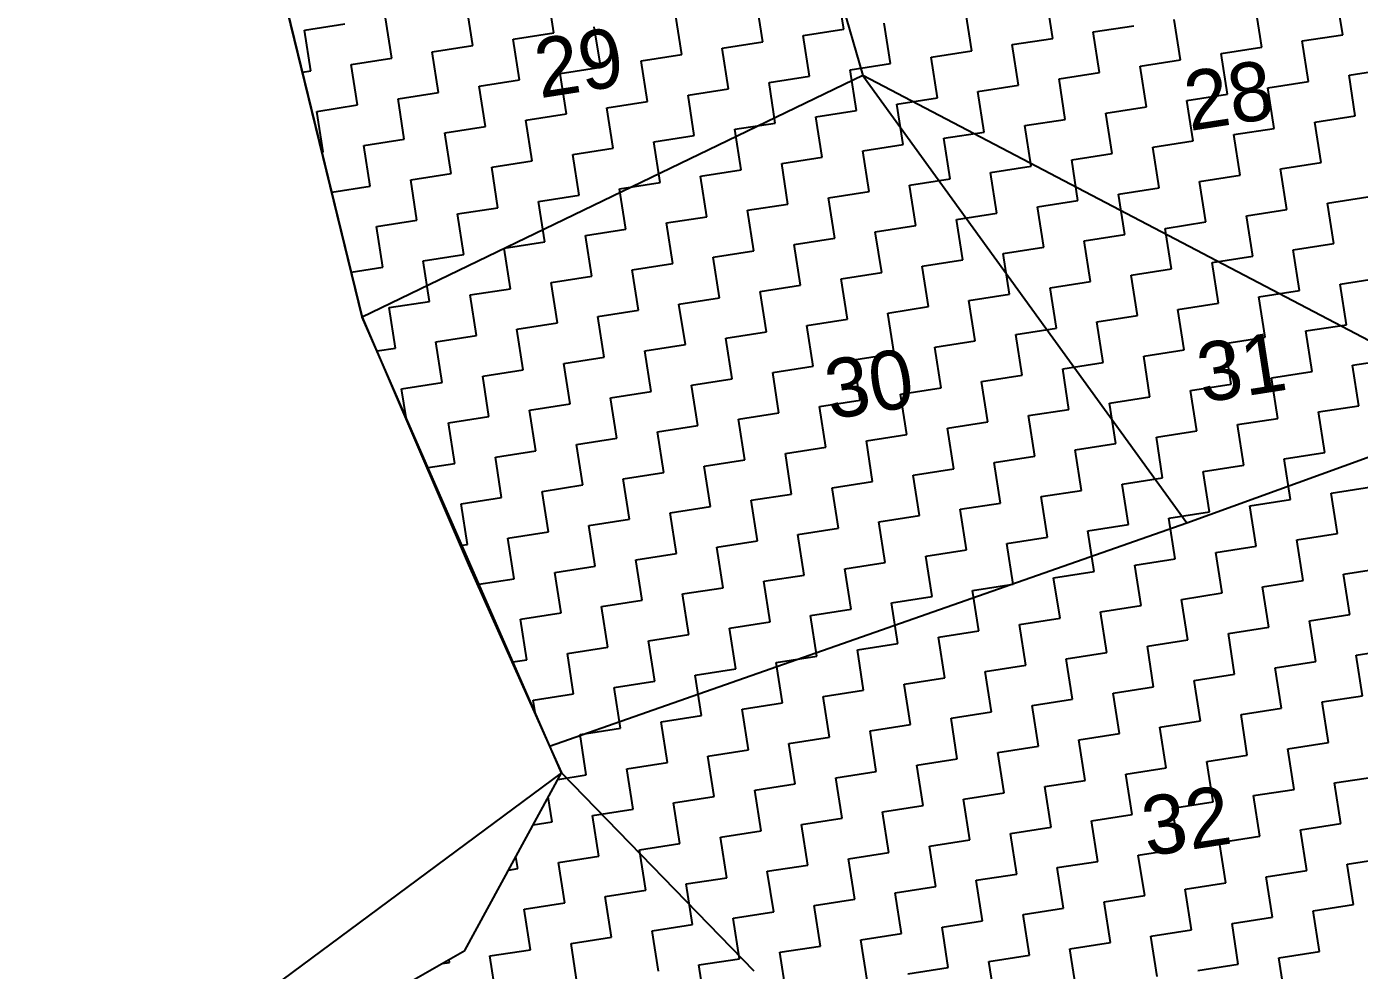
# Model space of a CAD drawing. Header units: metres. Extents: x 288488 to 290462, y 1999122 to 2001536.
# Drawn here: x 289002.4 to 289163.5, y 1999609.9 to 1999724 of the extents above; entities that cross this region are included whole.
import ezdxf
from ezdxf.enums import TextEntityAlignment as Align

# ---------------------------------------------------------------- set-up
doc = ezdxf.new("R2010")
doc.units = ezdxf.units.M
doc.header["$MEASUREMENT"] = 0
for name, color, linetype in [('POLY_HATCH', 12, 'Continuous'), ('POLY_PARCEL', 6, 'Continuous'), ('TEXT_PARCEL', 7, 'Continuous'), ('V_BOUND_LINE', 7, 'Continuous')]:
    doc.layers.add(name, color=color, linetype=linetype)
doc.styles.add('TEXT_MAP', font='')
doc.styles.get('TEXT_MAP').set_extended_font_data('Kruti Dev 050')

msp = doc.modelspace()

# ---------------------------------------------------------------- linework, layer by layer
at = {"layer": 'POLY_HATCH'}
for p, q in [((289042.95, 1999688.88), (289031.66, 1999735.19)), ((289067.03, 1999633.79), (289042.95, 1999688.88)), ((289055.34, 1999612.28), (289067.03, 1999633.79)), ((289026.45, 1999595.87), (289055.34, 1999612.28))]:
    msp.add_line(p, q, dxfattribs=at)
at = {"layer": 'POLY_HATCH', "linetype": 'Continuous'}
for p, q in [((289066.11, 1999723.26), (289065.35, 1999728.16)), ((289101.18, 1999723.7), (289100.42, 1999728.6)), ((289161.52, 1999723.05), (289160.75, 1999727.95)), ((289056.31, 1999721.73), (289055.55, 1999726.64)), ((289091.38, 1999722.17), (289090.62, 1999727.07)), ((289126.45, 1999722.61), (289125.69, 1999727.51)), ((289151.72, 1999721.53), (289150.95, 1999726.43)), ((289046.51, 1999720.21), (289045.74, 1999725.11)), ((289081.58, 1999720.65), (289080.81, 1999725.55)), ((289106.84, 1999719.56), (289106.08, 1999724.46)), ((289116.65, 1999721.09), (289115.88, 1999725.99)), ((289141.91, 1999720), (289141.15, 1999724.9)), ((289035.94, 1999723.58), (289040.84, 1999724.35)), ((289036.71, 1999718.68), (289035.94, 1999723.58)), ((289061.21, 1999722.5), (289066.11, 1999723.26)), ((289071.78, 1999719.12), (289071.01, 1999724.02)), ((289096.28, 1999722.94), (289101.18, 1999723.7)), ((289097.04, 1999718.04), (289096.28, 1999722.94)), ((289131.35, 1999723.38), (289136.25, 1999724.14)), ((289132.11, 1999718.47), (289131.35, 1999723.38)), ((289156.62, 1999722.29), (289161.52, 1999723.05)), ((289051.41, 1999720.97), (289056.31, 1999721.73)), ((289061.97, 1999717.6), (289061.21, 1999722.5)), ((289086.48, 1999721.41), (289091.38, 1999722.17)), ((289087.24, 1999716.51), (289086.48, 1999721.41)), ((289121.55, 1999721.85), (289126.45, 1999722.61)), ((289122.31, 1999716.95), (289121.55, 1999721.85)), ((289146.81, 1999720.76), (289151.72, 1999721.53)), ((289157.38, 1999717.39), (289156.62, 1999722.29)), ((289041.61, 1999719.45), (289046.51, 1999720.21)), ((289052.17, 1999716.07), (289051.41, 1999720.97)), ((289076.68, 1999719.89), (289081.58, 1999720.65)), ((289077.44, 1999714.98), (289076.68, 1999719.89)), ((289111.75, 1999720.32), (289116.65, 1999721.09)), ((289112.51, 1999715.42), (289111.75, 1999720.32)), ((289137.01, 1999719.24), (289141.91, 1999720)), ((289147.58, 1999715.86), (289146.81, 1999720.76)), ((289035.72, 1999718.53), (289036.71, 1999718.68)), ((289042.37, 1999714.55), (289041.61, 1999719.45)), ((289066.87, 1999718.36), (289071.78, 1999719.12)), ((289067.64, 1999713.46), (289066.87, 1999718.36)), ((289092.14, 1999717.27), (289097.04, 1999718.04)), ((289101.94, 1999718.8), (289106.84, 1999719.56)), ((289102.71, 1999713.9), (289101.94, 1999718.8)), ((289127.21, 1999717.71), (289132.11, 1999718.47)), ((289137.78, 1999714.34), (289137.01, 1999719.24)), ((289162.28, 1999718.15), (289167.18, 1999718.91)), ((289163.04, 1999713.25), (289162.28, 1999718.15)), ((289057.07, 1999716.83), (289061.97, 1999717.6)), ((289057.84, 1999711.93), (289057.07, 1999716.83)), ((289082.34, 1999715.75), (289087.24, 1999716.51)), ((289092.9, 1999712.37), (289092.14, 1999717.27)), ((289117.41, 1999716.19), (289122.31, 1999716.95)), ((289127.97, 1999712.81), (289127.21, 1999717.71)), ((289152.48, 1999716.62), (289157.38, 1999717.39)), ((289153.24, 1999711.72), (289152.48, 1999716.62)), ((289047.27, 1999715.31), (289052.17, 1999716.07)), ((289048.03, 1999710.41), (289047.27, 1999715.31)), ((289072.54, 1999714.22), (289077.44, 1999714.98)), ((289083.1, 1999710.85), (289082.34, 1999715.75)), ((289107.61, 1999714.66), (289112.51, 1999715.42)), ((289118.17, 1999711.28), (289117.41, 1999716.19)), ((289142.68, 1999715.1), (289147.58, 1999715.86)), ((289143.44, 1999710.2), (289142.68, 1999715.1)), ((289037.47, 1999713.78), (289042.37, 1999714.55)), ((289038.23, 1999708.88), (289037.47, 1999713.78)), ((289062.74, 1999712.7), (289067.64, 1999713.46)), ((289073.3, 1999709.32), (289072.54, 1999714.22)), ((289097.81, 1999713.13), (289102.71, 1999713.9)), ((289098.57, 1999708.23), (289097.81, 1999713.13)), ((289108.37, 1999709.76), (289107.61, 1999714.66)), ((289132.87, 1999713.57), (289137.78, 1999714.34)), ((289133.64, 1999708.67), (289132.87, 1999713.57)), ((289158.14, 1999712.49), (289163.04, 1999713.25)), ((289052.93, 1999711.17), (289057.84, 1999711.93)), ((289063.5, 1999707.79), (289062.74, 1999712.7)), ((289088, 1999711.61), (289092.9, 1999712.37)), ((289088.77, 1999706.71), (289088, 1999711.61)), ((289123.07, 1999712.05), (289127.97, 1999712.81)), ((289123.84, 1999707.15), (289123.07, 1999712.05)), ((289148.34, 1999710.96), (289153.24, 1999711.72)), ((289158.9, 1999707.59), (289158.14, 1999712.49)), ((289043.13, 1999709.64), (289048.03, 1999710.41)), ((289053.7, 1999706.27), (289052.93, 1999711.17)), ((289078.2, 1999710.08), (289083.1, 1999710.85)), ((289078.96, 1999705.18), (289078.2, 1999710.08)), ((289113.27, 1999710.52), (289118.17, 1999711.28)), ((289114.03, 1999705.62), (289113.27, 1999710.52)), ((289138.54, 1999709.44), (289143.44, 1999710.2)), ((289149.1, 1999706.06), (289148.34, 1999710.96)), ((289038.08, 1999708.86), (289038.23, 1999708.88)), ((289043.9, 1999704.74), (289043.13, 1999709.64)), ((289068.4, 1999708.56), (289073.3, 1999709.32)), ((289069.16, 1999703.66), (289068.4, 1999708.56)), ((289103.47, 1999709), (289108.37, 1999709.76)), ((289104.23, 1999704.1), (289103.47, 1999709)), ((289128.74, 1999707.91), (289133.64, 1999708.67)), ((289139.3, 1999704.53), (289138.54, 1999709.44)), ((289058.6, 1999707.03), (289063.5, 1999707.79)), ((289059.36, 1999702.13), (289058.6, 1999707.03)), ((289083.87, 1999705.95), (289088.77, 1999706.71)), ((289093.67, 1999707.47), (289098.57, 1999708.23)), ((289094.43, 1999702.57), (289093.67, 1999707.47)), ((289118.93, 1999706.38), (289123.84, 1999707.15)), ((289129.5, 1999703.01), (289128.74, 1999707.91)), ((289154, 1999706.82), (289158.9, 1999707.59)), ((289154.77, 1999701.92), (289154, 1999706.82)), ((289048.8, 1999705.51), (289053.7, 1999706.27)), ((289049.56, 1999700.61), (289048.8, 1999705.51)), ((289074.06, 1999704.42), (289078.96, 1999705.18)), ((289084.63, 1999701.04), (289083.87, 1999705.95)), ((289109.13, 1999704.86), (289114.03, 1999705.62)), ((289119.7, 1999701.48), (289118.93, 1999706.38)), ((289144.2, 1999705.3), (289149.1, 1999706.06)), ((289144.96, 1999700.4), (289144.2, 1999705.3)), ((289039.26, 1999704.02), (289043.9, 1999704.74)), ((289064.26, 1999702.89), (289069.16, 1999703.66)), ((289074.83, 1999699.52), (289074.06, 1999704.42)), ((289099.33, 1999703.33), (289104.23, 1999704.1)), ((289109.9, 1999699.96), (289109.13, 1999704.86)), ((289134.4, 1999703.77), (289139.3, 1999704.53)), ((289135.16, 1999698.87), (289134.4, 1999703.77)), ((289054.46, 1999701.37), (289059.36, 1999702.13)), ((289065.02, 1999697.99), (289064.26, 1999702.89)), ((289089.53, 1999701.81), (289094.43, 1999702.57)), ((289100.09, 1999698.43), (289099.33, 1999703.33)), ((289124.6, 1999702.25), (289129.5, 1999703.01)), ((289125.36, 1999697.34), (289124.6, 1999702.25)), ((289149.87, 1999701.16), (289154.77, 1999701.92)), ((289159.67, 1999702.68), (289164.57, 1999703.45)), ((289160.43, 1999697.78), (289159.67, 1999702.68)), ((289044.66, 1999699.84), (289049.56, 1999700.61)), ((289055.22, 1999696.47), (289054.46, 1999701.37)), ((289079.73, 1999700.28), (289084.63, 1999701.04)), ((289080.49, 1999695.38), (289079.73, 1999700.28)), ((289090.29, 1999696.91), (289089.53, 1999701.81)), ((289114.8, 1999700.72), (289119.7, 1999701.48)), ((289115.56, 1999695.82), (289114.8, 1999700.72)), ((289140.06, 1999699.63), (289144.96, 1999700.4)), ((289150.63, 1999696.26), (289149.87, 1999701.16)), ((289045.42, 1999694.94), (289044.66, 1999699.84)), ((289069.93, 1999698.76), (289074.83, 1999699.52)), ((289070.69, 1999693.85), (289069.93, 1999698.76)), ((289104.99, 1999699.19), (289109.9, 1999699.96)), ((289105.76, 1999694.29), (289104.99, 1999699.19)), ((289130.26, 1999698.11), (289135.16, 1999698.87)), ((289140.83, 1999694.73), (289140.06, 1999699.63)), ((289060.12, 1999697.23), (289065.02, 1999697.99)), ((289060.89, 1999692.33), (289060.12, 1999697.23)), ((289095.19, 1999697.67), (289100.09, 1999698.43)), ((289095.96, 1999692.77), (289095.19, 1999697.67)), ((289120.46, 1999696.58), (289125.36, 1999697.34)), ((289131.02, 1999693.21), (289130.26, 1999698.11)), ((289155.53, 1999697.02), (289160.43, 1999697.78)), ((289156.29, 1999692.12), (289155.53, 1999697.02)), ((289050.32, 1999695.7), (289055.22, 1999696.47)), ((289051.08, 1999690.8), (289050.32, 1999695.7)), ((289085.39, 1999696.14), (289090.29, 1999696.91)), ((289086.15, 1999691.24), (289085.39, 1999696.14)), ((289110.66, 1999695.06), (289115.56, 1999695.82)), ((289121.22, 1999691.68), (289120.46, 1999696.58)), ((289145.73, 1999695.5), (289150.63, 1999696.26)), ((289146.49, 1999690.59), (289145.73, 1999695.5)), ((289041.61, 1999694.35), (289045.42, 1999694.94)), ((289065.79, 1999693.09), (289070.69, 1999693.85)), ((289075.59, 1999694.62), (289080.49, 1999695.38)), ((289076.35, 1999689.72), (289075.59, 1999694.62)), ((289100.86, 1999693.53), (289105.76, 1999694.29)), ((289111.42, 1999690.16), (289110.66, 1999695.06)), ((289135.93, 1999693.97), (289140.83, 1999694.73)), ((289136.69, 1999689.07), (289135.93, 1999693.97)), ((289055.99, 1999691.57), (289060.89, 1999692.33)), ((289066.55, 1999688.19), (289065.79, 1999693.09)), ((289091.05, 1999692.01), (289095.96, 1999692.77)), ((289101.62, 1999688.63), (289100.86, 1999693.53)), ((289126.12, 1999692.44), (289131.02, 1999693.21)), ((289126.89, 1999687.54), (289126.12, 1999692.44)), ((289161.19, 1999692.88), (289166.09, 1999693.65)), ((289161.96, 1999687.98), (289161.19, 1999692.88)), ((289046.18, 1999690.04), (289051.08, 1999690.8)), ((289056.75, 1999686.67), (289055.99, 1999691.57)), ((289081.25, 1999690.48), (289086.15, 1999691.24)), ((289091.82, 1999687.1), (289091.05, 1999692.01)), ((289116.32, 1999690.92), (289121.22, 1999691.68)), ((289117.08, 1999686.02), (289116.32, 1999690.92)), ((289141.59, 1999689.83), (289146.49, 1999690.59)), ((289151.39, 1999691.36), (289156.29, 1999692.12)), ((289152.15, 1999686.46), (289151.39, 1999691.36)), ((289046.95, 1999685.14), (289046.18, 1999690.04)), ((289071.45, 1999688.95), (289076.35, 1999689.72)), ((289072.21, 1999684.05), (289071.45, 1999688.95)), ((289082.02, 1999685.58), (289081.25, 1999690.48)), ((289106.52, 1999689.39), (289111.42, 1999690.16)), ((289107.28, 1999684.49), (289106.52, 1999689.39)), ((289131.79, 1999688.31), (289136.69, 1999689.07)), ((289142.35, 1999684.93), (289141.59, 1999689.83)), ((289061.65, 1999687.43), (289066.55, 1999688.19)), ((289062.41, 1999682.53), (289061.65, 1999687.43)), ((289096.72, 1999687.87), (289101.62, 1999688.63)), ((289097.48, 1999682.97), (289096.72, 1999687.87)), ((289121.99, 1999686.78), (289126.89, 1999687.54)), ((289132.55, 1999683.4), (289131.79, 1999688.31)), ((289157.05, 1999687.22), (289161.96, 1999687.98)), ((289051.85, 1999685.9), (289056.75, 1999686.67)), ((289052.61, 1999681), (289051.85, 1999685.9)), ((289086.92, 1999686.34), (289091.82, 1999687.1)), ((289087.68, 1999681.44), (289086.92, 1999686.34)), ((289112.18, 1999685.25), (289117.08, 1999686.02)), ((289122.75, 1999681.88), (289121.99, 1999686.78)), ((289147.25, 1999685.69), (289152.15, 1999686.46)), ((289157.82, 1999682.32), (289157.05, 1999687.22)), ((289044.73, 1999684.8), (289046.95, 1999685.14)), ((289077.11, 1999684.82), (289082.02, 1999685.58)), ((289077.88, 1999679.91), (289077.11, 1999684.82)), ((289102.38, 1999683.73), (289107.28, 1999684.49)), ((289112.95, 1999680.35), (289112.18, 1999685.25)), ((289137.45, 1999684.17), (289142.35, 1999684.93)), ((289138.21, 1999679.27), (289137.45, 1999684.17)), ((289148.02, 1999680.79), (289147.25, 1999685.69)), ((289057.51, 1999681.76), (289062.41, 1999682.53)), ((289067.31, 1999683.29), (289072.21, 1999684.05)), ((289068.08, 1999678.39), (289067.31, 1999683.29)), ((289092.58, 1999682.2), (289097.48, 1999682.97)), ((289103.14, 1999678.83), (289102.38, 1999683.73)), ((289127.65, 1999682.64), (289132.55, 1999683.4)), ((289128.41, 1999677.74), (289127.65, 1999682.64)), ((289162.72, 1999683.08), (289167.62, 1999683.84)), ((289163.48, 1999678.18), (289162.72, 1999683.08)), ((289047.71, 1999680.24), (289052.61, 1999681)), ((289058.27, 1999676.86), (289057.51, 1999681.76)), ((289082.78, 1999680.68), (289087.68, 1999681.44)), ((289093.34, 1999677.3), (289092.58, 1999682.2)), ((289117.85, 1999681.12), (289122.75, 1999681.88)), ((289118.61, 1999676.22), (289117.85, 1999681.12)), ((289152.92, 1999681.56), (289157.82, 1999682.32)), ((289153.68, 1999676.65), (289152.92, 1999681.56)), ((289048.25, 1999676.74), (289047.71, 1999680.24)), ((289072.98, 1999679.15), (289077.88, 1999679.91)), ((289083.54, 1999675.78), (289082.78, 1999680.68)), ((289108.05, 1999679.59), (289112.95, 1999680.35)), ((289108.81, 1999674.69), (289108.05, 1999679.59)), ((289143.12, 1999680.03), (289148.02, 1999680.79)), ((289143.88, 1999675.13), (289143.12, 1999680.03)), ((289063.17, 1999677.63), (289068.08, 1999678.39)), ((289073.74, 1999674.25), (289072.98, 1999679.15)), ((289098.24, 1999678.07), (289103.14, 1999678.83)), ((289099.01, 1999673.16), (289098.24, 1999678.07)), ((289123.51, 1999676.98), (289128.41, 1999677.74)), ((289133.31, 1999678.5), (289138.21, 1999679.27)), ((289134.08, 1999673.6), (289133.31, 1999678.5)), ((289158.58, 1999677.42), (289163.48, 1999678.18)), ((289053.37, 1999676.1), (289058.27, 1999676.86)), ((289054.14, 1999671.2), (289053.37, 1999676.1)), ((289063.94, 1999672.73), (289063.17, 1999677.63)), ((289088.44, 1999676.54), (289093.34, 1999677.3)), ((289089.2, 1999671.64), (289088.44, 1999676.54)), ((289113.71, 1999675.45), (289118.61, 1999676.22)), ((289124.27, 1999672.08), (289123.51, 1999676.98)), ((289148.78, 1999675.89), (289153.68, 1999676.65)), ((289159.34, 1999672.52), (289158.58, 1999677.42)), ((289078.64, 1999675.01), (289083.54, 1999675.78)), ((289079.4, 1999670.11), (289078.64, 1999675.01)), ((289103.91, 1999673.93), (289108.81, 1999674.69)), ((289114.47, 1999670.55), (289113.71, 1999675.45)), ((289138.98, 1999674.37), (289143.88, 1999675.13)), ((289149.54, 1999670.99), (289148.78, 1999675.89)), ((289068.84, 1999673.49), (289073.74, 1999674.25)), ((289069.6, 1999668.59), (289068.84, 1999673.49)), ((289094.11, 1999672.4), (289099.01, 1999673.16)), ((289104.67, 1999669.03), (289103.91, 1999673.93)), ((289129.18, 1999672.84), (289134.08, 1999673.6)), ((289129.94, 1999667.94), (289129.18, 1999672.84)), ((289139.74, 1999669.47), (289138.98, 1999674.37)), ((289059.04, 1999671.96), (289063.94, 1999672.73)), ((289059.8, 1999667.06), (289059.04, 1999671.96)), ((289084.3, 1999670.88), (289089.2, 1999671.64)), ((289094.87, 1999667.5), (289094.11, 1999672.4)), ((289119.37, 1999671.31), (289124.27, 1999672.08)), ((289120.14, 1999666.41), (289119.37, 1999671.31)), ((289154.44, 1999671.75), (289159.34, 1999672.52)), ((289155.21, 1999666.85), (289154.44, 1999671.75)), ((289050.9, 1999670.7), (289054.14, 1999671.2)), ((289074.5, 1999669.35), (289079.4, 1999670.11)), ((289085.07, 1999665.98), (289084.3, 1999670.88)), ((289109.57, 1999669.79), (289114.47, 1999670.55)), ((289110.33, 1999664.89), (289109.57, 1999669.79)), ((289144.64, 1999670.23), (289149.54, 1999670.99)), ((289145.4, 1999665.33), (289144.64, 1999670.23)), ((289064.7, 1999667.82), (289069.6, 1999668.59)), ((289075.27, 1999664.45), (289074.5, 1999669.35)), ((289099.77, 1999668.26), (289104.67, 1999669.03)), ((289100.53, 1999663.36), (289099.77, 1999668.26)), ((289134.84, 1999668.7), (289139.74, 1999669.47)), ((289135.6, 1999663.8), (289134.84, 1999668.7)), ((289160.11, 1999667.62), (289165.01, 1999668.38)), ((289054.9, 1999666.3), (289059.8, 1999667.06)), ((289065.46, 1999662.92), (289064.7, 1999667.82)), ((289089.97, 1999666.74), (289094.87, 1999667.5)), ((289090.73, 1999661.84), (289089.97, 1999666.74)), ((289115.24, 1999665.65), (289120.14, 1999666.41)), ((289125.04, 1999667.18), (289129.94, 1999667.94)), ((289125.8, 1999662.28), (289125.04, 1999667.18)), ((289150.3, 1999666.09), (289155.21, 1999666.85)), ((289160.87, 1999662.71), (289160.11, 1999667.62)), ((289055.66, 1999661.4), (289054.9, 1999666.3)), ((289080.17, 1999665.21), (289085.07, 1999665.98)), ((289080.93, 1999660.31), (289080.17, 1999665.21)), ((289105.43, 1999664.13), (289110.33, 1999664.89)), ((289116, 1999660.75), (289115.24, 1999665.65)), ((289140.5, 1999664.56), (289145.4, 1999665.33)), ((289151.07, 1999661.19), (289150.3, 1999666.09)), ((289070.36, 1999663.69), (289075.27, 1999664.45)), ((289071.13, 1999658.79), (289070.36, 1999663.69)), ((289095.63, 1999662.6), (289100.53, 1999663.36)), ((289106.2, 1999659.22), (289105.43, 1999664.13)), ((289130.7, 1999663.04), (289135.6, 1999663.8)), ((289141.27, 1999659.66), (289140.5, 1999664.56)), ((289060.56, 1999662.16), (289065.46, 1999662.92)), ((289061.33, 1999657.26), (289060.56, 1999662.16)), ((289085.83, 1999661.07), (289090.73, 1999661.84)), ((289096.39, 1999657.7), (289095.63, 1999662.6)), ((289120.9, 1999661.51), (289125.8, 1999662.28)), ((289131.46, 1999658.14), (289130.7, 1999663.04)), ((289155.97, 1999661.95), (289160.87, 1999662.71)), ((289156.73, 1999657.05), (289155.97, 1999661.95)), ((289055, 1999661.3), (289055.66, 1999661.4)), ((289076.03, 1999659.55), (289080.93, 1999660.31)), ((289086.59, 1999656.17), (289085.83, 1999661.07)), ((289111.1, 1999659.99), (289116, 1999660.75)), ((289111.86, 1999655.09), (289111.1, 1999659.99)), ((289121.66, 1999656.61), (289120.9, 1999661.51)), ((289146.17, 1999660.43), (289151.07, 1999661.19)), ((289146.93, 1999655.53), (289146.17, 1999660.43)), ((289066.23, 1999658.02), (289071.13, 1999658.79)), ((289076.79, 1999654.65), (289076.03, 1999659.55)), ((289101.3, 1999658.46), (289106.2, 1999659.22)), ((289102.06, 1999653.56), (289101.3, 1999658.46)), ((289136.36, 1999658.9), (289141.27, 1999659.66)), ((289137.13, 1999654), (289136.36, 1999658.9)), ((289161.63, 1999657.81), (289166.53, 1999658.58)), ((289057.06, 1999656.6), (289061.33, 1999657.26)), ((289066.99, 1999653.12), (289066.23, 1999658.02)), ((289091.49, 1999656.94), (289096.39, 1999657.7)), ((289092.26, 1999652.04), (289091.49, 1999656.94)), ((289126.56, 1999657.37), (289131.46, 1999658.14)), ((289127.33, 1999652.47), (289126.56, 1999657.37)), ((289151.83, 1999656.29), (289156.73, 1999657.05)), ((289162.39, 1999652.91), (289161.63, 1999657.81)), ((289081.69, 1999655.41), (289086.59, 1999656.17)), ((289082.45, 1999650.51), (289081.69, 1999655.41)), ((289116.76, 1999655.85), (289121.66, 1999656.61)), ((289117.52, 1999650.95), (289116.76, 1999655.85)), ((289142.03, 1999654.76), (289146.93, 1999655.53)), ((289152.59, 1999651.39), (289151.83, 1999656.29)), ((289071.89, 1999653.88), (289076.79, 1999654.65)), ((289072.65, 1999648.98), (289071.89, 1999653.88)), ((289097.16, 1999652.8), (289102.06, 1999653.56)), ((289106.96, 1999654.32), (289111.86, 1999655.09)), ((289107.72, 1999649.42), (289106.96, 1999654.32)), ((289132.23, 1999653.24), (289137.13, 1999654)), ((289142.79, 1999649.86), (289142.03, 1999654.76)), ((289062.09, 1999652.36), (289066.99, 1999653.12)), ((289062.85, 1999647.46), (289062.09, 1999652.36)), ((289087.36, 1999651.27), (289092.26, 1999652.04)), ((289097.92, 1999647.9), (289097.16, 1999652.8)), ((289122.42, 1999651.71), (289127.33, 1999652.47)), ((289132.99, 1999648.34), (289132.23, 1999653.24)), ((289157.49, 1999652.15), (289162.39, 1999652.91)), ((289158.26, 1999647.25), (289157.49, 1999652.15)), ((289077.55, 1999649.75), (289082.45, 1999650.51)), ((289088.12, 1999646.37), (289087.36, 1999651.27)), ((289112.62, 1999650.19), (289117.52, 1999650.95)), ((289123.19, 1999646.81), (289122.42, 1999651.71)), ((289147.69, 1999650.62), (289152.59, 1999651.39)), ((289148.45, 1999645.72), (289147.69, 1999650.62)), ((289067.75, 1999648.22), (289072.65, 1999648.98)), ((289078.32, 1999644.85), (289077.55, 1999649.75)), ((289102.82, 1999648.66), (289107.72, 1999649.42)), ((289103.58, 1999643.76), (289102.82, 1999648.66)), ((289113.39, 1999645.28), (289112.62, 1999650.19)), ((289137.89, 1999649.1), (289142.79, 1999649.86)), ((289138.65, 1999644.2), (289137.89, 1999649.1)), ((289163.16, 1999648.01), (289168.06, 1999648.77)), ((289061.17, 1999647.2), (289062.85, 1999647.46)), ((289068.51, 1999643.32), (289067.75, 1999648.22)), ((289093.02, 1999647.13), (289097.92, 1999647.9)), ((289093.78, 1999642.23), (289093.02, 1999647.13)), ((289128.09, 1999647.57), (289132.99, 1999648.34)), ((289128.85, 1999642.67), (289128.09, 1999647.57)), ((289153.36, 1999646.49), (289158.26, 1999647.25)), ((289163.92, 1999643.11), (289163.16, 1999648.01)), ((289083.22, 1999645.61), (289088.12, 1999646.37)), ((289083.98, 1999640.71), (289083.22, 1999645.61)), ((289118.29, 1999646.05), (289123.19, 1999646.81)), ((289119.05, 1999641.15), (289118.29, 1999646.05)), ((289143.55, 1999644.96), (289148.45, 1999645.72)), ((289154.12, 1999641.59), (289153.36, 1999646.49)), ((289073.42, 1999644.08), (289078.32, 1999644.85)), ((289074.18, 1999639.18), (289073.42, 1999644.08)), ((289108.48, 1999644.52), (289113.39, 1999645.28)), ((289109.25, 1999639.62), (289108.48, 1999644.52)), ((289133.75, 1999643.43), (289138.65, 1999644.2)), ((289144.32, 1999640.06), (289143.55, 1999644.96)), ((289063.61, 1999642.56), (289068.51, 1999643.32)), ((289063.85, 1999641.07), (289063.61, 1999642.56)), ((289088.88, 1999641.47), (289093.78, 1999642.23)), ((289098.68, 1999643), (289103.58, 1999643.76)), ((289099.45, 1999638.1), (289098.68, 1999643)), ((289123.95, 1999641.91), (289128.85, 1999642.67)), ((289134.51, 1999638.53), (289133.75, 1999643.43)), ((289159.02, 1999642.35), (289163.92, 1999643.11)), ((289159.78, 1999637.45), (289159.02, 1999642.35)), ((289079.08, 1999639.94), (289083.98, 1999640.71)), ((289089.64, 1999636.57), (289088.88, 1999641.47)), ((289114.15, 1999640.38), (289119.05, 1999641.15)), ((289124.71, 1999637.01), (289123.95, 1999641.91)), ((289149.22, 1999640.82), (289154.12, 1999641.59)), ((289149.98, 1999635.92), (289149.22, 1999640.82)), ((289069.28, 1999638.42), (289074.18, 1999639.18)), ((289079.84, 1999635.04), (289079.08, 1999639.94)), ((289104.35, 1999638.86), (289109.25, 1999639.62)), ((289114.91, 1999635.48), (289114.15, 1999640.38)), ((289139.42, 1999639.3), (289144.32, 1999640.06)), ((289140.18, 1999634.4), (289139.42, 1999639.3)), ((289070.04, 1999633.52), (289069.28, 1999638.42)), ((289094.54, 1999637.33), (289099.45, 1999638.1)), ((289105.11, 1999633.96), (289104.35, 1999638.86)), ((289129.61, 1999637.77), (289134.51, 1999638.53)), ((289130.38, 1999632.87), (289129.61, 1999637.77)), ((289154.88, 1999636.68), (289159.78, 1999637.45)), ((289084.74, 1999635.81), (289089.64, 1999636.57)), ((289085.51, 1999630.91), (289084.74, 1999635.81)), ((289095.31, 1999632.43), (289094.54, 1999637.33)), ((289119.81, 1999636.25), (289124.71, 1999637.01)), ((289120.57, 1999631.34), (289119.81, 1999636.25)), ((289145.08, 1999635.16), (289149.98, 1999635.92)), ((289155.64, 1999631.78), (289154.88, 1999636.68)), ((289074.94, 1999634.28), (289079.84, 1999635.04)), ((289075.7, 1999629.38), (289074.94, 1999634.28)), ((289110.01, 1999634.72), (289114.91, 1999635.48)), ((289110.77, 1999629.82), (289110.01, 1999634.72)), ((289135.28, 1999633.63), (289140.18, 1999634.4)), ((289145.84, 1999630.26), (289145.08, 1999635.16)), ((289066.59, 1999632.98), (289070.04, 1999633.52)), ((289100.21, 1999633.19), (289105.11, 1999633.96)), ((289100.97, 1999628.29), (289100.21, 1999633.19)), ((289125.48, 1999632.11), (289130.38, 1999632.87)), ((289136.04, 1999628.73), (289135.28, 1999633.63)), ((289160.54, 1999632.55), (289165.45, 1999633.31)), ((289161.31, 1999627.65), (289160.54, 1999632.55)), ((289090.41, 1999631.67), (289095.31, 1999632.43)), ((289091.17, 1999626.77), (289090.41, 1999631.67)), ((289115.67, 1999630.58), (289120.57, 1999631.34)), ((289126.24, 1999627.21), (289125.48, 1999632.11)), ((289150.74, 1999631.02), (289155.64, 1999631.78)), ((289151.51, 1999626.12), (289150.74, 1999631.02)), ((289065.9, 1999627.85), (289065.43, 1999630.86)), ((289070.8, 1999628.62), (289075.7, 1999629.38)), ((289080.6, 1999630.14), (289085.51, 1999630.91)), ((289081.37, 1999625.24), (289080.6, 1999630.14)), ((289105.87, 1999629.06), (289110.77, 1999629.82)), ((289116.44, 1999625.68), (289115.67, 1999630.58)), ((289140.94, 1999629.49), (289145.84, 1999630.26)), ((289141.7, 1999624.59), (289140.94, 1999629.49)), ((289063.61, 1999627.5), (289065.9, 1999627.85)), ((289071.57, 1999623.72), (289070.8, 1999628.62)), ((289096.07, 1999627.53), (289100.97, 1999628.29)), ((289106.63, 1999624.16), (289105.87, 1999629.06)), ((289131.14, 1999627.97), (289136.04, 1999628.73)), ((289131.9, 1999623.07), (289131.14, 1999627.97)), ((289086.27, 1999626), (289091.17, 1999626.77)), ((289096.83, 1999622.63), (289096.07, 1999627.53)), ((289121.34, 1999626.44), (289126.24, 1999627.21)), ((289122.1, 1999621.54), (289121.34, 1999626.44)), ((289146.61, 1999625.36), (289151.51, 1999626.12)), ((289156.41, 1999626.88), (289161.31, 1999627.65)), ((289157.17, 1999621.98), (289156.41, 1999626.88)), ((289076.47, 1999624.48), (289081.37, 1999625.24)), ((289077.23, 1999619.58), (289076.47, 1999624.48)), ((289087.03, 1999621.1), (289086.27, 1999626)), ((289111.54, 1999624.92), (289116.44, 1999625.68)), ((289112.3, 1999620.02), (289111.54, 1999624.92)), ((289136.8, 1999623.83), (289141.7, 1999624.59)), ((289147.37, 1999620.46), (289146.61, 1999625.36)), ((289061.76, 1999622.19), (289061.53, 1999623.68)), ((289066.66, 1999622.95), (289071.57, 1999623.72)), ((289067.43, 1999618.05), (289066.66, 1999622.95)), ((289101.73, 1999623.39), (289106.63, 1999624.16)), ((289102.5, 1999618.49), (289101.73, 1999623.39)), ((289127, 1999622.31), (289131.9, 1999623.07)), ((289137.57, 1999618.93), (289136.8, 1999623.83)), ((289162.07, 1999622.74), (289166.97, 1999623.51)), ((289060.63, 1999622.01), (289061.76, 1999622.19)), ((289091.93, 1999621.87), (289096.83, 1999622.63)), ((289092.7, 1999616.97), (289091.93, 1999621.87)), ((289117.2, 1999620.78), (289122.1, 1999621.54)), ((289127.76, 1999617.4), (289127, 1999622.31)), ((289152.27, 1999621.22), (289157.17, 1999621.98)), ((289162.83, 1999617.84), (289162.07, 1999622.74)), ((289082.13, 1999620.34), (289087.03, 1999621.1)), ((289082.89, 1999615.44), (289082.13, 1999620.34)), ((289107.4, 1999619.25), (289112.3, 1999620.02)), ((289117.96, 1999615.88), (289117.2, 1999620.78)), ((289142.47, 1999619.69), (289147.37, 1999620.46)), ((289143.23, 1999614.79), (289142.47, 1999619.69)), ((289153.03, 1999616.32), (289152.27, 1999621.22)), ((289062.53, 1999617.29), (289067.43, 1999618.05)), ((289072.33, 1999618.82), (289077.23, 1999619.58)), ((289073.09, 1999613.91), (289072.33, 1999618.82)), ((289097.6, 1999617.73), (289102.5, 1999618.49)), ((289108.16, 1999614.35), (289107.4, 1999619.25)), ((289132.67, 1999618.17), (289137.57, 1999618.93)), ((289133.43, 1999613.27), (289132.67, 1999618.17)), ((289063.29, 1999612.39), (289062.53, 1999617.29)), ((289087.79, 1999616.2), (289092.7, 1999616.97)), ((289098.36, 1999612.83), (289097.6, 1999617.73)), ((289122.86, 1999616.64), (289127.76, 1999617.4)), ((289123.63, 1999611.74), (289122.86, 1999616.64)), ((289157.93, 1999617.08), (289162.83, 1999617.84)), ((289158.7, 1999612.18), (289157.93, 1999617.08)), ((289077.99, 1999614.68), (289082.89, 1999615.44)), ((289088.56, 1999611.3), (289087.79, 1999616.2)), ((289113.06, 1999615.12), (289117.96, 1999615.88)), ((289113.82, 1999610.22), (289113.06, 1999615.12)), ((289148.13, 1999615.56), (289153.03, 1999616.32)), ((289148.89, 1999610.65), (289148.13, 1999615.56)), ((289068.19, 1999613.15), (289073.09, 1999613.91)), ((289078.76, 1999609.78), (289077.99, 1999614.68)), ((289103.26, 1999613.59), (289108.16, 1999614.35)), ((289104.02, 1999608.69), (289103.26, 1999613.59)), ((289128.53, 1999612.5), (289133.43, 1999613.27)), ((289138.33, 1999614.03), (289143.23, 1999614.79)), ((289139.09, 1999609.13), (289138.33, 1999614.03)), ((289058.39, 1999611.63), (289063.29, 1999612.39)), ((289059.15, 1999606.73), (289058.39, 1999611.63)), ((289068.95, 1999608.25), (289068.19, 1999613.15)), ((289093.46, 1999612.07), (289098.36, 1999612.83)), ((289094.22, 1999607.16), (289093.46, 1999612.07)), ((289118.73, 1999610.98), (289123.63, 1999611.74)), ((289129.29, 1999607.6), (289128.53, 1999612.5)), ((289153.79, 1999611.42), (289158.7, 1999612.18)), ((289052.6, 1999610.72), (289053.49, 1999610.86)), ((289053.49, 1999610.86), (289053.44, 1999611.2)), ((289083.66, 1999610.54), (289088.56, 1999611.3)), ((289084.42, 1999605.64), (289083.66, 1999610.54)), ((289108.92, 1999609.45), (289113.82, 1999610.22)), ((289119.49, 1999606.08), (289118.73, 1999610.98)), ((289143.99, 1999609.89), (289148.89, 1999610.65)), ((289154.56, 1999606.52), (289153.79, 1999611.42))]:
    msp.add_line(p, q, dxfattribs=at)
at = {"layer": 'POLY_PARCEL'}
for p, q in [((289094.3, 1999750.02), (289103.48, 1999718.11)), ((289103.48, 1999718.11), (289042.95, 1999688.88)), ((289180.54, 1999677.73), (289103.48, 1999718.11)), ((289103.48, 1999718.11), (289142.67, 1999664.01)), ((289142.67, 1999664.01), (289180.54, 1999677.73)), ((289065.59, 1999637.01), (289142.67, 1999664.01)), ((289067.03, 1999633.79), (289090.31, 1999609.83))]:
    msp.add_line(p, q, dxfattribs=at)
at = {"layer": 'V_BOUND_LINE'}
for p, q in [((289031.66, 1999735.19), (289042.95, 1999688.88)), ((289042.95, 1999688.88), (289055.78, 1999658.92)), ((289055.78, 1999658.92), (289065.59, 1999637.01)), ((289065.59, 1999637.01), (289067.03, 1999633.79)), ((289067.03, 1999633.79), (289002.36, 1999585.85))]:
    msp.add_line(p, q, dxfattribs=at)

# ---------------------------------------------------------------- texts
at = {"layer": 'TEXT_PARCEL', "style": 'TEXT_MAP'}
for s, p in [('29', (289069.12, 1999719.7)), ('28', (289147.7, 1999715.74)), ('31', (289149.25, 1999682.87)), ('30', (289104.23, 1999680.86)), ('32', (289142.57, 1999628))]:
    msp.add_text(s, height=7.142, rotation=8.8469, dxfattribs=at).set_placement(p, align=Align.MIDDLE)

doc.saveas('drawing.dxf')
